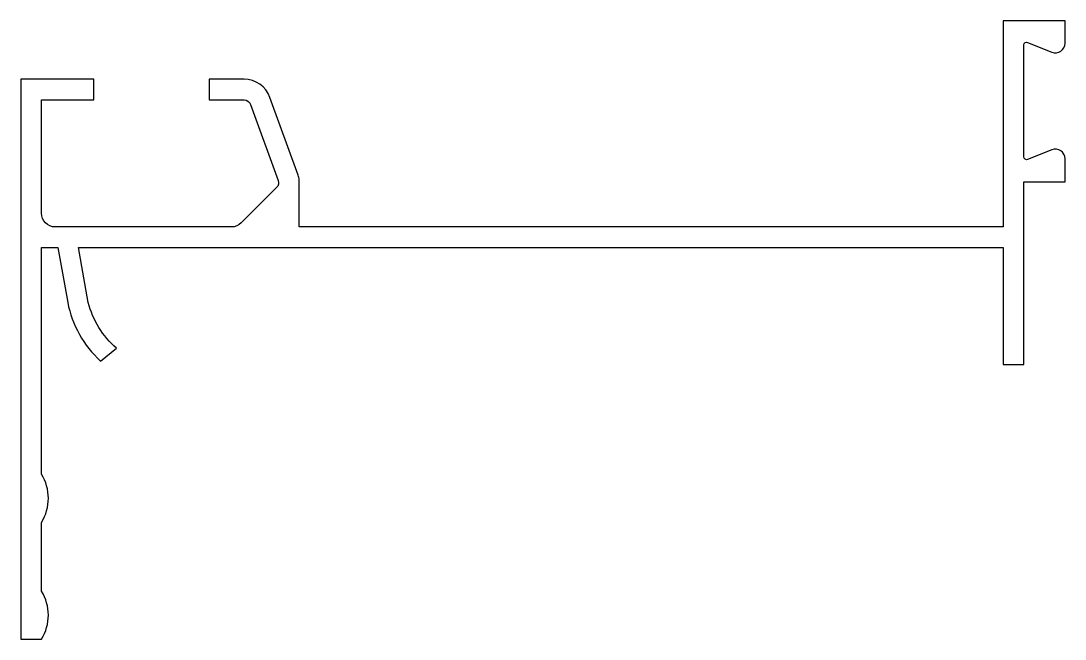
# Model space of a CAD drawing. Extents: x 885 to 961, y 431.9 to 476.9.
import ezdxf

# ---------------------------------------------------------------- set-up
doc = ezdxf.new("R2010")
doc.units = 0
doc.layers.get('0').update_dxf_attribs({"linetype": 'CONTINUOUS'})

msp = doc.modelspace()

# ---------------------------------------------------------------- linework, layer by layer
msp.add_lwpolyline([(901.252, 472.637), (898.709, 472.637), (898.709, 471.137), (901.252, 471.137, -0.315299), (901.722, 470.808), (903.736, 465.273, -0.291473), (903.62, 464.749), (901.051, 462.18, -0.198912), (900.344, 461.887), (887.51, 461.887, -0.414214), (886.51, 462.887), (886.51, 471.137), (890.309, 471.137), (890.309, 472.637), (885.01, 472.637), (885.01, 431.887), (886.51, 431.887, 0.285714), (886.51, 435.387), (886.51, 440.387, 0.285714), (886.51, 443.887), (886.51, 460.387), (887.71, 460.387), (888.416, 456.387, 0.158136), (890.799, 452.126), (891.968, 453.066, -0.154135), (889.916, 456.387), (889.21, 460.387), (956.51, 460.387), (956.51, 451.887), (958.01, 451.887), (958.01, 465.161), (961.01, 465.161), (961.01, 466.853, 0.530806), (960.05, 467.503), (958.284, 466.796, -0.530806), (958.01, 466.981), (958.01, 475.137, -0.530806), (958.284, 475.322), (960.05, 474.615, 0.530806), (961.01, 475.265), (961.01, 476.887), (956.51, 476.887), (956.51, 461.887), (905.258, 461.887), (905.258, 465.303, 0.087489), (905.197, 465.645), (903.131, 471.321, 0.315299)], format="xyb", close=True)

doc.saveas('drawing.dxf')
